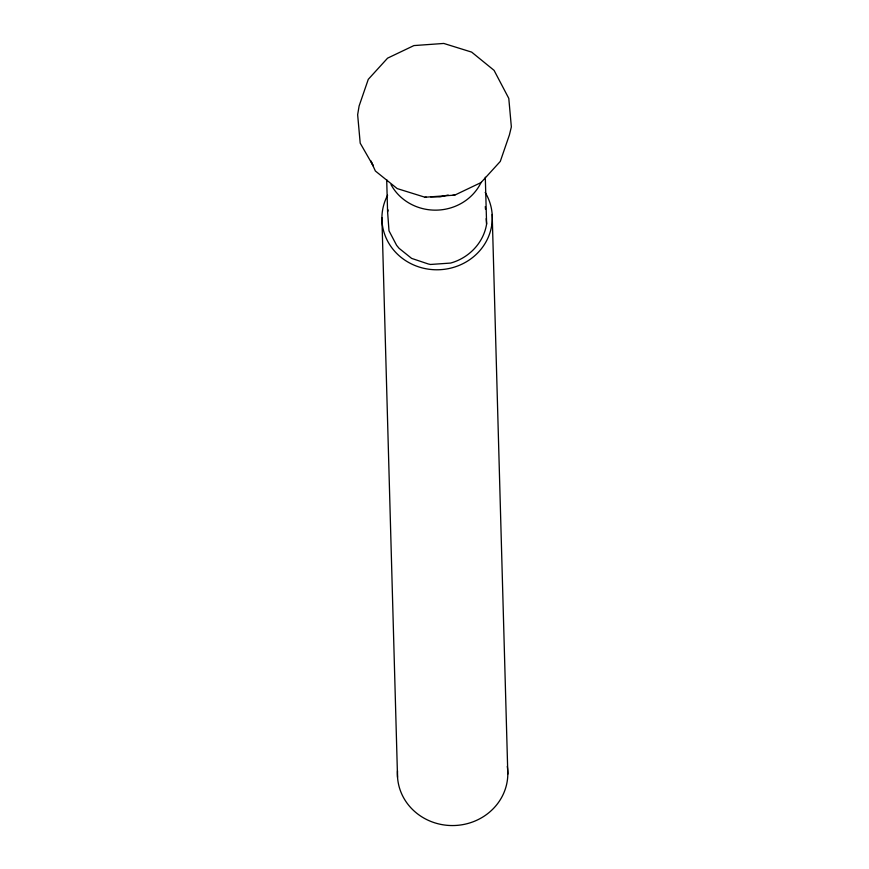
<?xml version="1.0" encoding="UTF-8"?>
<svg xmlns="http://www.w3.org/2000/svg" width="869" height="869" viewBox="0 0 869 869"><rect width="100%" height="100%" fill="white"/><g stroke="black" fill="none" stroke-linecap="round" stroke-linejoin="round"><path stroke-width="1.3" d="M485.304 177.233L486.607 224.039C483.609 242.918 468.793 258.071 450.598 263.068L430.503 264.469L428.319 263.991L411.613 258.386L399.099 248.338L396.622 245.34L389.008 230.828L387.596 211.982L388.117 209.94M452.771 195.253L454.78 195.112L481.035 182.566L500.283 161.428L509.419 134.891L511.352 126.907L508.789 98.382L494.07 70.356L471.65 52.107L443.787 43.45L413.916 45.579L387.574 58.158L368.271 79.351L359.114 105.975L357.648 114.719L360.2 143.157L373.257 165.903L371.03 161.113M448.187 195.025L439.975 196.872L430.622 196.85M370.954 161.265L375.354 170.987L397.209 188.595L424.984 197.23L454.78 195.112M424.984 197.23L426.255 197.144M485.293 206.54L485.499 209.233M486.205 218.651L486.607 224.039M492.191 214.469L507.822 774.105M386.694 179.644L387.596 211.982M381.904 217.674L397.535 777.31M485.184 192.407A55.203 51.782 -1.6 0 1 438.617 269.759A55.203 51.782 -1.6 0 1 387.607 195.243M507.29 766.382A55.203 51.782 -1.6 0 1 454.824 825.507A55.203 51.782 -1.6 0 1 397.524 770.857M481.154 182.316A49.946 46.85 -1.6 0 1 436.749 210.135A49.946 46.85 -1.6 0 1 391.007 184.608"/></g></svg>
